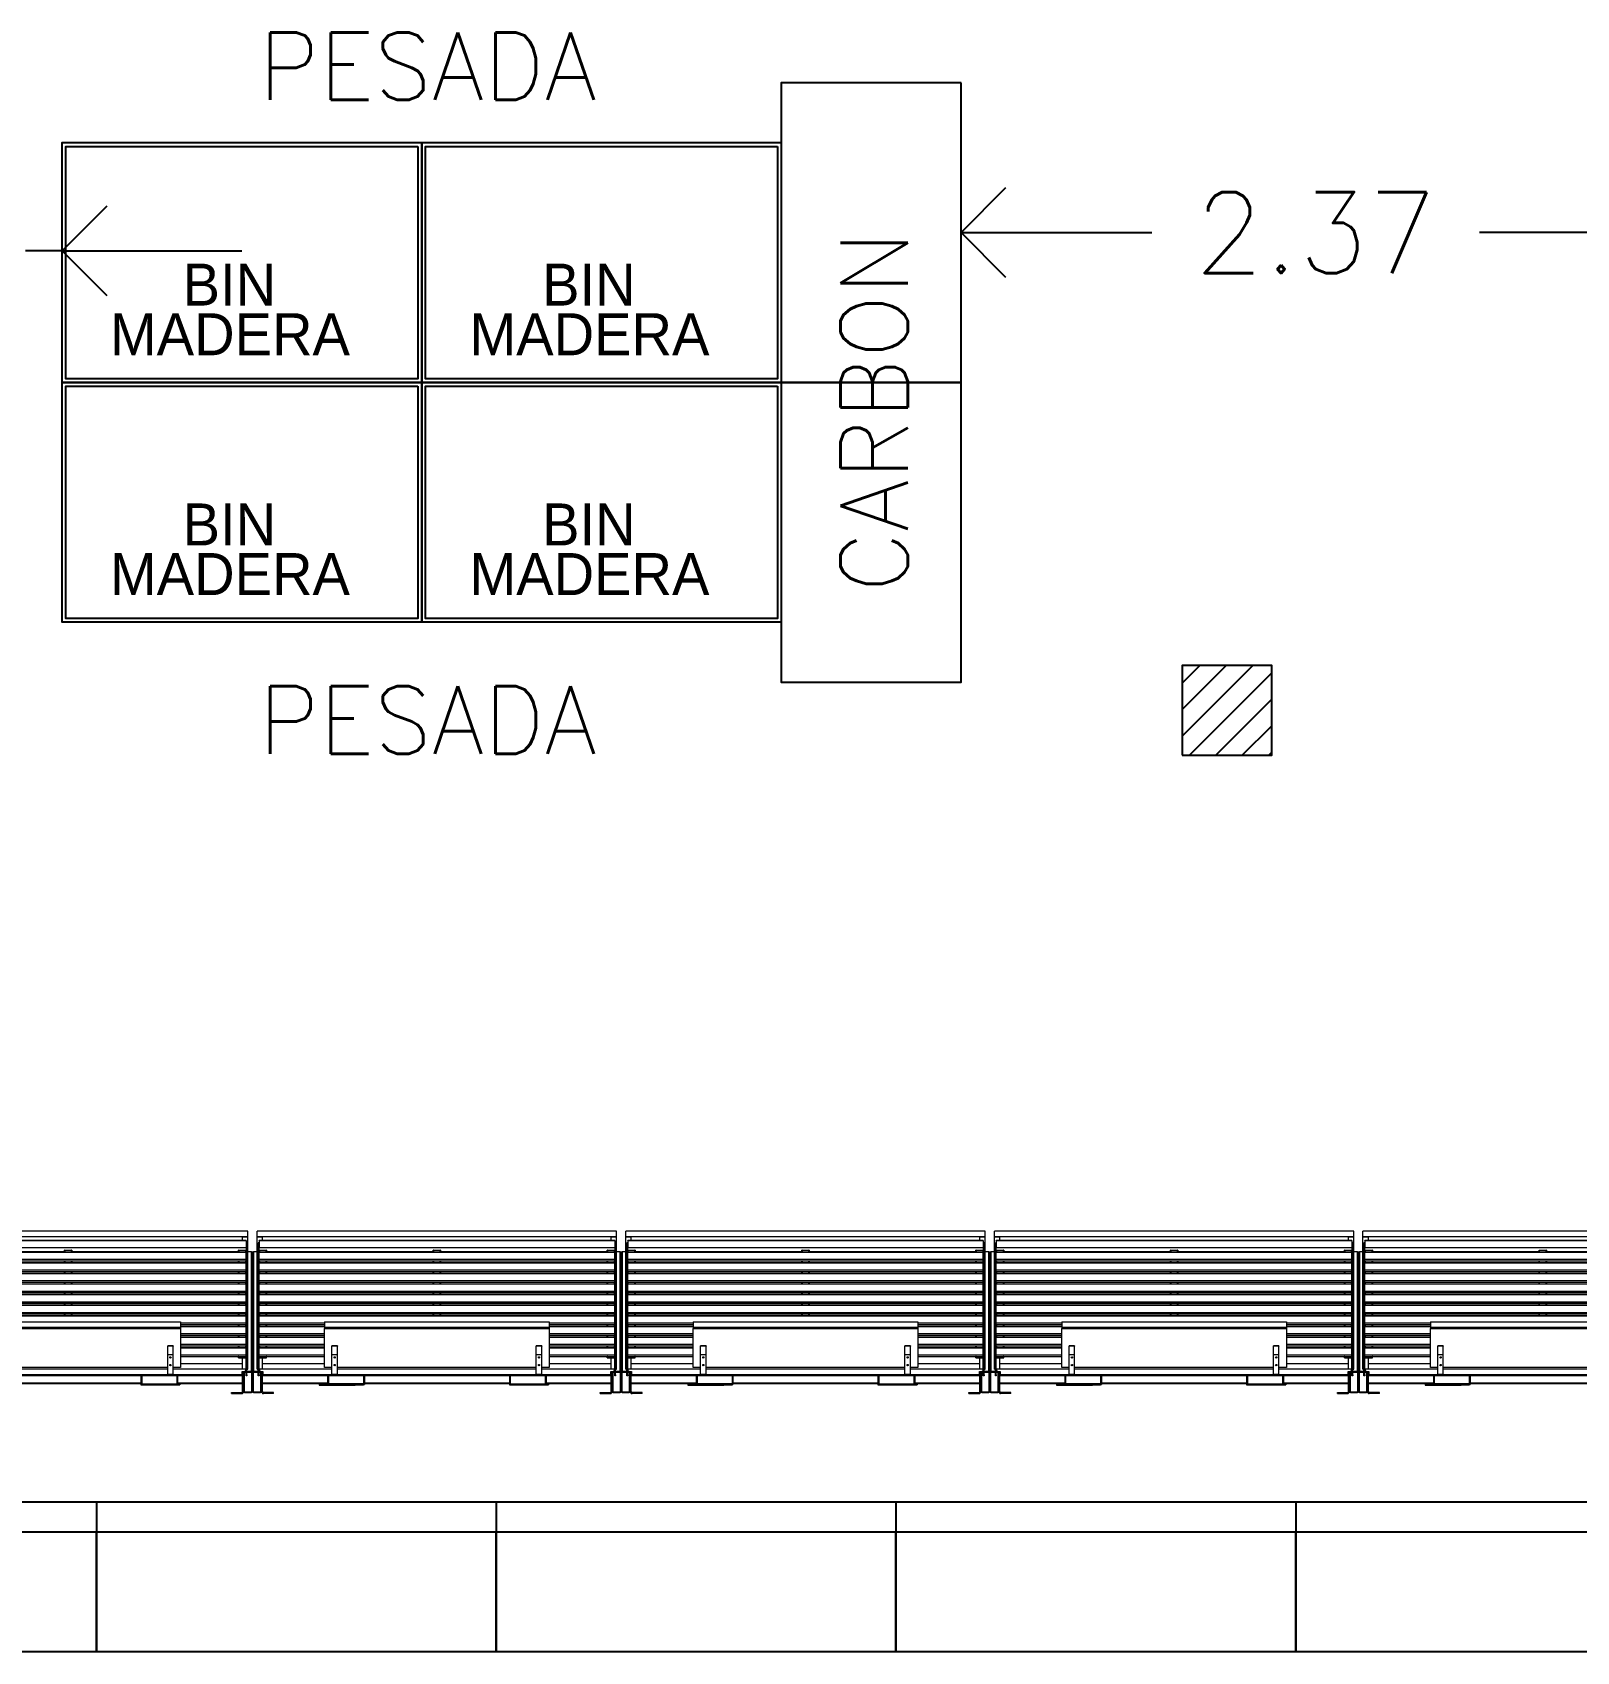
# Model space of a CAD drawing. Extents: x 26 to 214, y -151 to 101.
# Drawn here: x 165 to 170.16, y -104.56 to -99.16 of the extents above; entities that cross this region are included whole.
import ezdxf
from ezdxf.enums import TextEntityAlignment as Align

# ---------------------------------------------------------------- set-up
doc = ezdxf.new("R2010")
doc.units = 0
doc.header["$LTSCALE"] = 10
doc.header["$MEASUREMENT"] = 0
doc.layers.get('0').update_dxf_attribs({"linetype": 'CONTINUOUS'})
doc.layers.get('DEFPOINTS').update_dxf_attribs({"linetype": 'CONTINUOUS'})
for name, color, linetype in [('05 TXT', 7, 'CONTINUOUS'), ('10-COL', 6, 'CONTINUOUS'), ('ALMACEN-G', 230, 'CONTINUOUS'), ('GONDOLAS', 30, 'CONTINUOUS'), ('Painel 0.155', 3, 'CONTINUOUS'), ('PERECEDEROS-G', 103, 'CONTINUOUS'), ('PERECEDEROS-T', 4, 'CONTINUOUS')]:
    doc.layers.add(name, color=color, linetype=linetype)
doc.styles.add('R35', font='')
doc.styles.add('ROMANS', font='romans.shx')
doc.styles.add('SIMPLEX2', font='ROMANS.SHX')
doc.styles.get('R35').set_extended_font_data('HoratioDLig')
doc.dimstyles.new('COTA1502', dxfattribs={"dimscale": 1.5, "dimtxt": 0.18, "dimasz": 0.2, "dimexe": 0.1, "dimexo": 0.1, "dimgap": 0.09, "dimtad": 0, "dimzin": 0, "dimdsep": 46, "dimtxsty": 'ROMANS', "dimblk": 'OPEN90', "dimcen": 0.1, "dimclrd": 256, "dimclre": 256, "dimclrt": 2, "dimadec": 0, "dimazin": 0, "dimtfac": 1, "dimtix": 1, "dimtmove": 2, "dimatfit": 3, "dimldrblk": 'OPEN90', "dimfxl": 0, "dimtolj": 1, "dimtzin": 0, "dimarcsym": 0})

# ---------------------------------------------------------------- blocks, each defined once
blk = doc.blocks.new('BIN PLASTICO')
at = {"layer": 'PERECEDEROS-G', "linetype": 'Continuous'}
for points in [[(0.2, 0), (1, 0), (1, -1.2), (0.2, -1.2)], [(1, 0), (1.8, 0), (1.8, -1.2), (1, -1.2)], [(0.2125, -0.0125), (0.9875, -0.0125), (0.9875, -1.1875), (0.2125, -1.1875)], [(1.0125, -0.0125), (1.7875, -0.0125), (1.7875, -1.1875), (1.0125, -1.1875)]]:
    blk.add_lwpolyline(points, close=True, dxfattribs=at)
at = {"layer": 'PERECEDEROS-T', "color": 4, "style": 'R35'}
for s, p in [('MADERA', (0.9093, -0.6401, 753.7764)), ('MADERA', (1.7093, -0.6401, 753.7764)), ('BIN', (0.7437, -0.6421, 753.7764)), ('BIN', (1.5437, -0.6421, 753.7764))]:
    blk.add_text(s, height=0.14, rotation=90, dxfattribs=at).set_placement(p, align=Align.CENTER)
blk = doc.blocks.new('PARED 60')
for p, q in [((0, 1.3342), (0.1, 1.3342)), ((0, 1.3342), (0, 0)), ((0.1, 1.3342), (0.1, 0)), ((0.1, 1.3342), (0.5, 1.3342)), ((0.5, 1.3342), (0.5, 0)), ((0, 0), (0.1, 0)), ((0.5, 0), (0.1, 0))]:
    blk.add_line(p, q)
blk = doc.blocks.new('modulo panaderia contrapared')
at = {"linetype": 'Continuous', "lineweight": 15}
for p, q in [((0.0152, 0.485), (0.0152, 0.503)), ((1.2152, 0.503), (0.0152, 0.503)), ((1.2152, 0.485), (1.2152, 0.503)), ((0, 0.035), (0, 0.435)), ((0, 0.435), (0.003, 0.435)), ((0.003, 0.435), (0.003, 0.035)), ((0.0152, 0.435), (0.003, 0.435)), ((1.2152, 0.485), (0.0152, 0.485)), ((0.0152, 0.043), (0.0152, 0.485)), ((0.0152, 0.485), (0.0332, 0.485)), ((0.0217, 0.4641), (0.0185, 0.4641)), ((0.0185, 0.4617), (0.0185, 0.4641)), ((0.0217, 0.4617), (0.0185, 0.4617)), ((0.0185, 0.0513), (0.0185, 0.4617)), ((1.2087, 0.4723), (0.0217, 0.4723)), ((0.0217, 0.4714), (0.0217, 0.4723)), ((1.2087, 0.4714), (0.0217, 0.4714)), ((0.0217, 0.4714), (0.0217, 0.4488)), ((0.0217, 0.4488), (1.2087, 0.4488)), ((0.0217, 0.4476), (0.0217, 0.4488)), ((1.2087, 0.4476), (0.0217, 0.4476)), ((0.0217, 0.44), (0.0217, 0.4476)), ((0.0217, 0.4333), (0.0217, 0.44)), ((1.2087, 0.4333), (0.0217, 0.4333)), ((0.0217, 0.4325), (0.0217, 0.4333)), ((1.2087, 0.4325), (0.0217, 0.4325)), ((0.0217, 0.4099), (0.0217, 0.4325)), ((0.0227, 0.44), (0.0457, 0.44)), ((0.0227, 0.44), (0.0227, 0.4333)), ((0.0332, 0.4723), (0.0332, 0.485)), ((0.0457, 0.4333), (0.0457, 0.44)), ((0.0467, 0.4398), (0.0467, 0.4333)), ((0.0467, 0.4358), (0.6027, 0.4358)), ((0.0467, 0.4358), (0.6027, 0.4358)), ((0.6027, 0.4333), (0.6027, 0.4398)), ((0.6037, 0.44), (0.6267, 0.44)), ((0.6037, 0.44), (0.6037, 0.4333)), ((0.6267, 0.4333), (0.6267, 0.44)), ((0.6277, 0.4398), (0.6277, 0.4333)), ((0.6277, 0.4358), (1.1837, 0.4358)), ((0.6277, 0.4358), (1.1837, 0.4358)), ((1.1837, 0.4333), (1.1837, 0.4398)), ((1.1847, 0.44), (1.2077, 0.44)), ((1.1847, 0.44), (1.1847, 0.4333)), ((1.1972, 0.485), (1.2152, 0.485)), ((1.1972, 0.4723), (1.1972, 0.485)), ((1.2077, 0.4333), (1.2077, 0.44)), ((1.2087, 0.4723), (1.2087, 0.4714)), ((1.2087, 0.4714), (1.2087, 0.4488)), ((1.2119, 0.4641), (1.2087, 0.4641)), ((1.2119, 0.4617), (1.2087, 0.4617)), ((1.2087, 0.4488), (1.2087, 0.4476)), ((1.2087, 0.4476), (1.2087, 0.44)), ((1.2087, 0.4333), (1.2087, 0.44)), ((1.2087, 0.4333), (1.2087, 0.4325)), ((1.2087, 0.4099), (1.2087, 0.4325)), ((1.2119, 0.4641), (1.2119, 0.4617)), ((1.2119, 0.0513), (1.2119, 0.4617)), ((1.2152, 0.043), (1.2152, 0.485)), ((1.2274, 0.435), (1.2152, 0.435)), ((1.2274, 0.035), (1.2274, 0.435)), ((1.2274, 0.435), (1.2304, 0.435)), ((1.2304, 0.435), (1.2304, 0.035)), ((0.0217, 0.4099), (1.2087, 0.4099)), ((0.0217, 0.4087), (0.0217, 0.4099)), ((1.2087, 0.4087), (0.0217, 0.4087)), ((0.0217, 0.4047), (0.0217, 0.4087)), ((0.0217, 0.4047), (1.2087, 0.4047)), ((0.0217, 0.4047), (1.2087, 0.4047)), ((0.0217, 0.4047), (0.0217, 0.4047)), ((0.0217, 0.3979), (0.0217, 0.4047)), ((1.2087, 0.3979), (0.0217, 0.3979)), ((0.0217, 0.3971), (0.0217, 0.3979)), ((1.2087, 0.3971), (0.0217, 0.3971)), ((0.0217, 0.3744), (0.0217, 0.3971)), ((0.0227, 0.4047), (0.0227, 0.3979)), ((0.0457, 0.3979), (0.0457, 0.4047)), ((0.0467, 0.4047), (0.0467, 0.3979)), ((0.6027, 0.3979), (0.6027, 0.4047)), ((0.6037, 0.4047), (0.6037, 0.3979)), ((0.6267, 0.3979), (0.6267, 0.4047)), ((0.6277, 0.4047), (0.6277, 0.3979)), ((1.1837, 0.3979), (1.1837, 0.4047)), ((1.1847, 0.4047), (1.1847, 0.3979)), ((1.2077, 0.3979), (1.2077, 0.4047)), ((1.2087, 0.4099), (1.2087, 0.4087)), ((1.2087, 0.4047), (1.2087, 0.4087)), ((1.2087, 0.4047), (1.2087, 0.4047)), ((1.2087, 0.3979), (1.2087, 0.4047)), ((1.2087, 0.3979), (1.2087, 0.3971)), ((1.2087, 0.3744), (1.2087, 0.3971)), ((0.0217, 0.3744), (1.2087, 0.3744)), ((0.0217, 0.3733), (0.0217, 0.3744)), ((1.2087, 0.3733), (0.0217, 0.3733)), ((0.0217, 0.3693), (0.0217, 0.3733)), ((0.0217, 0.3693), (1.2087, 0.3693)), ((0.0217, 0.3693), (1.2087, 0.3693)), ((0.0217, 0.3693), (0.0217, 0.3693)), ((0.0217, 0.3624), (0.0217, 0.3693)), ((1.2087, 0.3624), (0.0217, 0.3624)), ((0.0217, 0.3616), (0.0217, 0.3624)), ((1.2087, 0.3616), (0.0217, 0.3616)), ((0.0217, 0.339), (0.0217, 0.3616)), ((0.0217, 0.339), (1.2087, 0.339)), ((0.0217, 0.3378), (0.0217, 0.339)), ((1.2087, 0.3378), (0.0217, 0.3378)), ((0.0217, 0.3338), (0.0217, 0.3378)), ((0.0217, 0.3338), (1.2087, 0.3338)), ((0.0217, 0.3338), (1.2087, 0.3338)), ((0.0217, 0.3338), (0.0217, 0.3338)), ((0.0217, 0.327), (0.0217, 0.3338)), ((1.2087, 0.327), (0.0217, 0.327)), ((0.0217, 0.3262), (0.0217, 0.327)), ((1.2087, 0.3262), (0.0217, 0.3262)), ((0.0217, 0.3035), (0.0217, 0.3262)), ((0.0227, 0.3693), (0.0227, 0.3624)), ((0.0227, 0.3338), (0.0227, 0.327)), ((0.0457, 0.3624), (0.0457, 0.3693)), ((0.0457, 0.327), (0.0457, 0.3338)), ((0.0467, 0.3693), (0.0467, 0.3624)), ((0.0467, 0.3338), (0.0467, 0.327)), ((0.6027, 0.3624), (0.6027, 0.3693)), ((0.6027, 0.327), (0.6027, 0.3338)), ((0.6037, 0.3693), (0.6037, 0.3624)), ((0.6037, 0.3338), (0.6037, 0.327)), ((0.6267, 0.3624), (0.6267, 0.3693)), ((0.6267, 0.327), (0.6267, 0.3338)), ((0.6277, 0.3693), (0.6277, 0.3624)), ((0.6277, 0.3338), (0.6277, 0.327)), ((1.1837, 0.3624), (1.1837, 0.3693)), ((1.1837, 0.327), (1.1837, 0.3338)), ((1.1847, 0.3693), (1.1847, 0.3624)), ((1.1847, 0.3338), (1.1847, 0.327)), ((1.2077, 0.3624), (1.2077, 0.3693)), ((1.2077, 0.327), (1.2077, 0.3338)), ((1.2087, 0.3744), (1.2087, 0.3733)), ((1.2087, 0.3693), (1.2087, 0.3733)), ((1.2087, 0.3693), (1.2087, 0.3693)), ((1.2087, 0.3624), (1.2087, 0.3693)), ((1.2087, 0.3624), (1.2087, 0.3616)), ((1.2087, 0.339), (1.2087, 0.3616)), ((1.2087, 0.339), (1.2087, 0.3378)), ((1.2087, 0.3338), (1.2087, 0.3378)), ((1.2087, 0.3338), (1.2087, 0.3338)), ((1.2087, 0.327), (1.2087, 0.3338)), ((1.2087, 0.327), (1.2087, 0.3262)), ((1.2087, 0.3035), (1.2087, 0.3262)), ((0.0217, 0.3035), (1.2087, 0.3035)), ((0.0217, 0.3024), (0.0217, 0.3035)), ((1.2087, 0.3024), (0.0217, 0.3024)), ((0.0217, 0.2984), (0.0217, 0.3024)), ((0.0217, 0.2984), (1.2087, 0.2984)), ((0.0217, 0.2983), (0.0217, 0.2984)), ((0.0217, 0.2983), (1.2087, 0.2983)), ((0.0217, 0.2915), (0.0217, 0.2983)), ((1.2087, 0.2915), (0.0217, 0.2915)), ((0.0217, 0.2907), (0.0217, 0.2915)), ((1.2087, 0.2907), (0.0217, 0.2907)), ((0.0217, 0.2681), (0.0217, 0.2907)), ((0.0227, 0.2983), (0.0227, 0.2915)), ((0.0457, 0.2915), (0.0457, 0.2983)), ((0.0467, 0.2983), (0.0467, 0.2915)), ((0.6027, 0.2915), (0.6027, 0.2983)), ((0.6037, 0.2983), (0.6037, 0.2915)), ((0.6267, 0.2915), (0.6267, 0.2983)), ((0.6277, 0.2983), (0.6277, 0.2915)), ((1.1837, 0.2915), (1.1837, 0.2983)), ((1.1847, 0.2983), (1.1847, 0.2915)), ((1.2077, 0.2915), (1.2077, 0.2983)), ((1.2087, 0.3035), (1.2087, 0.3024)), ((1.2087, 0.2984), (1.2087, 0.3024)), ((1.2087, 0.2984), (1.2087, 0.2983)), ((1.2087, 0.2915), (1.2087, 0.2983)), ((1.2087, 0.2915), (1.2087, 0.2907)), ((1.2087, 0.2681), (1.2087, 0.2907)), ((0.0217, 0.2681), (1.2087, 0.2681)), ((0.0217, 0.2669), (0.0217, 0.2681)), ((1.2087, 0.2669), (0.0217, 0.2669)), ((0.0217, 0.2629), (0.0217, 0.2669)), ((0.0217, 0.2629), (1.2087, 0.2629)), ((0.0217, 0.2629), (1.2087, 0.2629)), ((0.0217, 0.2629), (0.0217, 0.2629)), ((0.0217, 0.2561), (0.0217, 0.2629)), ((1.2087, 0.2561), (0.0217, 0.2561)), ((0.0217, 0.2553), (0.0217, 0.2561)), ((1.2087, 0.2553), (0.0217, 0.2553)), ((0.0217, 0.2326), (0.0217, 0.2553)), ((0.0217, 0.2326), (1.2087, 0.2326)), ((0.0217, 0.2314), (0.0217, 0.2326)), ((1.2087, 0.2314), (0.0217, 0.2314)), ((0.0217, 0.2275), (0.0217, 0.2314)), ((0.0217, 0.2275), (1.2087, 0.2275)), ((0.0217, 0.2274), (0.0217, 0.2275)), ((0.0217, 0.2274), (1.2087, 0.2274)), ((0.0217, 0.2206), (0.0217, 0.2274)), ((1.2087, 0.2206), (0.0217, 0.2206)), ((0.0217, 0.2198), (0.0217, 0.2206)), ((1.2087, 0.2198), (0.0217, 0.2198)), ((0.0217, 0.1972), (0.0217, 0.2198)), ((0.0227, 0.2629), (0.0227, 0.2561)), ((0.0227, 0.2274), (0.0227, 0.2206)), ((0.0457, 0.2561), (0.0457, 0.2629)), ((0.0457, 0.2206), (0.0457, 0.2274)), ((0.0467, 0.2629), (0.0467, 0.2561)), ((0.0467, 0.2274), (0.0467, 0.2206)), ((0.6027, 0.2561), (0.6027, 0.2629)), ((0.6027, 0.2206), (0.6027, 0.2274)), ((0.6037, 0.2629), (0.6037, 0.2561)), ((0.6037, 0.2274), (0.6037, 0.2206)), ((0.6267, 0.2561), (0.6267, 0.2629)), ((0.6267, 0.2206), (0.6267, 0.2274)), ((0.6277, 0.2629), (0.6277, 0.2561)), ((0.6277, 0.2274), (0.6277, 0.2206)), ((1.1837, 0.2561), (1.1837, 0.2629)), ((1.1837, 0.2206), (1.1837, 0.2274)), ((1.1847, 0.2629), (1.1847, 0.2561)), ((1.1847, 0.2274), (1.1847, 0.2206)), ((1.2077, 0.2561), (1.2077, 0.2629)), ((1.2077, 0.2206), (1.2077, 0.2274)), ((1.2087, 0.2681), (1.2087, 0.2669)), ((1.2087, 0.2629), (1.2087, 0.2669)), ((1.2087, 0.2629), (1.2087, 0.2629)), ((1.2087, 0.2561), (1.2087, 0.2629)), ((1.2087, 0.2561), (1.2087, 0.2553)), ((1.2087, 0.2326), (1.2087, 0.2553)), ((1.2087, 0.2326), (1.2087, 0.2314)), ((1.2087, 0.2275), (1.2087, 0.2314)), ((1.2087, 0.2275), (1.2087, 0.2274)), ((1.2087, 0.2206), (1.2087, 0.2274)), ((1.2087, 0.2206), (1.2087, 0.2198)), ((1.2087, 0.1972), (1.2087, 0.2198)), ((0.0217, 0.196), (0.0217, 0.1972)), ((0.0217, 0.1972), (0.2402, 0.1972)), ((0.0217, 0.192), (0.0217, 0.196)), ((0.2402, 0.196), (0.0217, 0.196)), ((0.0217, 0.192), (0.2402, 0.192)), ((0.0217, 0.192), (0.0217, 0.192)), ((0.0217, 0.1852), (0.0217, 0.192)), ((0.0217, 0.192), (0.2402, 0.192)), ((0.2402, 0.1852), (0.0217, 0.1852)), ((0.0217, 0.1844), (0.0217, 0.1852)), ((0.0217, 0.1617), (0.0217, 0.1844)), ((0.2402, 0.1844), (0.0217, 0.1844)), ((0.0227, 0.192), (0.0227, 0.1852)), ((0.0457, 0.1852), (0.0457, 0.192)), ((0.0467, 0.192), (0.0467, 0.1852)), ((0.2402, 0.2005), (0.2402, 0.1831)), ((0.2402, 0.2005), (0.9902, 0.2005)), ((0.2402, 0.1831), (0.9902, 0.1831)), ((0.2402, 0.1831), (0.2402, 0.1783)), ((0.2402, 0.1783), (0.9902, 0.1783)), ((0.2402, 0.0489), (0.2402, 0.1783)), ((0.9902, 0.2005), (0.9902, 0.1831)), ((0.9902, 0.1972), (1.2087, 0.1972)), ((1.2087, 0.196), (0.9902, 0.196)), ((0.9902, 0.192), (1.2087, 0.192)), ((0.9902, 0.192), (1.2087, 0.192)), ((1.2087, 0.1852), (0.9902, 0.1852)), ((1.2087, 0.1844), (0.9902, 0.1844)), ((0.9902, 0.1831), (0.9902, 0.1783)), ((0.9902, 0.1783), (0.9902, 0.0489)), ((1.1837, 0.1852), (1.1837, 0.192)), ((1.1847, 0.192), (1.1847, 0.1852)), ((1.2077, 0.1852), (1.2077, 0.192)), ((1.2087, 0.1972), (1.2087, 0.196)), ((1.2087, 0.192), (1.2087, 0.196)), ((1.2087, 0.192), (1.2087, 0.192)), ((1.2087, 0.1852), (1.2087, 0.192)), ((1.2087, 0.1852), (1.2087, 0.1844)), ((1.2087, 0.1617), (1.2087, 0.1844)), ((0.0217, 0.1605), (0.0217, 0.1617)), ((0.0217, 0.1617), (0.2402, 0.1617)), ((0.0217, 0.1565), (0.0217, 0.1605)), ((0.2402, 0.1605), (0.0217, 0.1605)), ((0.0217, 0.1565), (0.2402, 0.1565)), ((0.0217, 0.1565), (0.0217, 0.1565)), ((0.0217, 0.1497), (0.0217, 0.1565)), ((0.0217, 0.1565), (0.2402, 0.1565)), ((0.2402, 0.1497), (0.0217, 0.1497)), ((0.0217, 0.1489), (0.0217, 0.1497)), ((0.0217, 0.1262), (0.0217, 0.1489)), ((0.2402, 0.1489), (0.0217, 0.1489)), ((0.0217, 0.1251), (0.0217, 0.1262)), ((0.0217, 0.1262), (0.2402, 0.1262)), ((0.0217, 0.1211), (0.0217, 0.1251)), ((0.2402, 0.1251), (0.0217, 0.1251)), ((0.0217, 0.1211), (0.2402, 0.1211)), ((0.0217, 0.1211), (0.0217, 0.1211)), ((0.0217, 0.1143), (0.0217, 0.1211)), ((0.0217, 0.1211), (0.2402, 0.1211)), ((0.2402, 0.1143), (0.0217, 0.1143)), ((0.0217, 0.1134), (0.0217, 0.1143)), ((0.0217, 0.0908), (0.0217, 0.1134)), ((0.2402, 0.1134), (0.0217, 0.1134)), ((0.0227, 0.1565), (0.0227, 0.1497)), ((0.0227, 0.1211), (0.0227, 0.1143)), ((0.0457, 0.1497), (0.0457, 0.1565)), ((0.0457, 0.1143), (0.0457, 0.1211)), ((0.0467, 0.1565), (0.0467, 0.1497)), ((0.0467, 0.1211), (0.0467, 0.1143)), ((0.2832, 0.1214), (0.2652, 0.1214)), ((0.2652, 0.1194), (0.2652, 0.1214)), ((0.2832, 0.1194), (0.2652, 0.1194)), ((0.2652, 0.0898), (0.2652, 0.1194)), ((0.2832, 0.1214), (0.2832, 0.1194)), ((0.2832, 0.0898), (0.2832, 0.1194)), ((0.9652, 0.1214), (0.9472, 0.1214)), ((0.9472, 0.1194), (0.9472, 0.1214)), ((0.9652, 0.1194), (0.9472, 0.1194)), ((0.9472, 0.0898), (0.9472, 0.1194)), ((0.9652, 0.1214), (0.9652, 0.1194)), ((0.9652, 0.0898), (0.9652, 0.1194)), ((0.9902, 0.1617), (1.2087, 0.1617)), ((1.2087, 0.1605), (0.9902, 0.1605)), ((0.9902, 0.1565), (1.2087, 0.1565)), ((0.9902, 0.1565), (1.2087, 0.1565)), ((1.2087, 0.1497), (0.9902, 0.1497)), ((1.2087, 0.1489), (0.9902, 0.1489)), ((0.9902, 0.1262), (1.2087, 0.1262)), ((1.2087, 0.1251), (0.9902, 0.1251)), ((0.9902, 0.1211), (1.2087, 0.1211)), ((0.9902, 0.1211), (1.2087, 0.1211)), ((1.2087, 0.1143), (0.9902, 0.1143)), ((1.2087, 0.1134), (0.9902, 0.1134)), ((1.1837, 0.1497), (1.1837, 0.1565)), ((1.1837, 0.1143), (1.1837, 0.1211)), ((1.1847, 0.1565), (1.1847, 0.1497)), ((1.1847, 0.1211), (1.1847, 0.1143)), ((1.2077, 0.1497), (1.2077, 0.1565)), ((1.2077, 0.1143), (1.2077, 0.1211)), ((1.2087, 0.1617), (1.2087, 0.1605)), ((1.2087, 0.1565), (1.2087, 0.1605)), ((1.2087, 0.1565), (1.2087, 0.1565)), ((1.2087, 0.1497), (1.2087, 0.1565)), ((1.2087, 0.1497), (1.2087, 0.1489)), ((1.2087, 0.1262), (1.2087, 0.1489)), ((1.2087, 0.1262), (1.2087, 0.1251)), ((1.2087, 0.1211), (1.2087, 0.1251)), ((1.2087, 0.1211), (1.2087, 0.1211)), ((1.2087, 0.1143), (1.2087, 0.1211)), ((1.2087, 0.1143), (1.2087, 0.1134)), ((1.2087, 0.0908), (1.2087, 0.1134)), ((0.0217, 0.0896), (0.0217, 0.0908)), ((0.0217, 0.0908), (0.2402, 0.0908)), ((0.0217, 0.0856), (0.0217, 0.0896)), ((0.2402, 0.0896), (0.0217, 0.0896)), ((0.0217, 0.0856), (0.2402, 0.0856)), ((0.0217, 0.0856), (0.0217, 0.0856)), ((0.0217, 0.0513), (0.0217, 0.0856)), ((0.0217, 0.0856), (0.2402, 0.0856)), ((0.0227, 0.0856), (0.0227, 0.0855)), ((0.0227, 0.0855), (0.0457, 0.0855)), ((0.0227, 0.0811), (0.0457, 0.0811)), ((0.0332, 0.043), (0.0332, 0.0811)), ((0.0332, 0.043), (0.0332, 0.061)), ((0.2402, 0.061), (0.0332, 0.061)), ((0.0457, 0.0855), (0.0457, 0.0856)), ((0.0467, 0.0856), (0.0467, 0.0853)), ((0.0467, 0.0813), (0.0467, 0.0853)), ((0.2652, 0.026), (0.2652, 0.0898)), ((0.2672, 0.0918), (0.2812, 0.0918)), ((0.2832, 0.026), (0.2832, 0.0898)), ((0.9472, 0.026), (0.9472, 0.0898)), ((0.9492, 0.0918), (0.9632, 0.0918)), ((0.9652, 0.026), (0.9652, 0.0898)), ((0.9902, 0.0908), (1.2087, 0.0908)), ((1.2087, 0.0896), (0.9902, 0.0896)), ((0.9902, 0.0856), (1.2087, 0.0856)), ((0.9902, 0.0856), (1.2087, 0.0856)), ((1.1972, 0.061), (0.9902, 0.061)), ((1.1837, 0.0853), (1.1837, 0.0856)), ((1.1837, 0.0813), (1.1837, 0.0853)), ((1.1847, 0.0856), (1.1847, 0.0855)), ((1.1847, 0.0855), (1.2077, 0.0855)), ((1.1847, 0.0811), (1.2077, 0.0811)), ((1.1972, 0.043), (1.1972, 0.0811)), ((1.1972, 0.043), (1.1972, 0.061)), ((1.2077, 0.0855), (1.2077, 0.0856)), ((1.2087, 0.0908), (1.2087, 0.0896)), ((1.2087, 0.0856), (1.2087, 0.0896)), ((1.2087, 0.0856), (1.2087, 0.0856)), ((1.2087, 0.0513), (1.2087, 0.0856)), ((0.003, 0.035), (0, 0.035)), ((0, 0.032), (0, -0.032)), ((0.0025, 0.032), (0.0025, -0.032)), ((0.027, 0.035), (0.003, 0.035)), ((0.027, 0.0325), (0.003, 0.0325)), ((0.0152, 0.043), (0.0185, 0.043)), ((0.0185, 0.0513), (0.0217, 0.0513)), ((0.0185, 0.0507), (0.0185, 0.0513)), ((0.0217, 0.0507), (0.0185, 0.0507)), ((0.0185, 0.035), (0.0185, 0.0507)), ((0.0185, 0.024), (0.0185, 0.0325)), ((0.0185, 0.024), (0.0217, 0.024)), ((0.0185, 0.021), (0.0185, 0.024)), ((0.0217, 0.021), (0.0185, 0.021)), ((0.0217, 0.0513), (0.0217, 0.0507)), ((0.0217, 0.035), (0.0217, 0.0507)), ((0.0217, 0.043), (0.0227, 0.043)), ((0.0217, 0.024), (0.0217, 0.0325)), ((0.0217, 0.024), (0.0217, 0.021)), ((0.2652, 0.043), (0.0227, 0.043)), ((0.0227, 0.043), (0.0227, 0.035)), ((0.0227, 0.035), (0.0347, 0.035)), ((0.0275, -0.032), (0.0275, 0.032)), ((0.03, 0.032), (0.0332, 0.032)), ((0.03, -0.032), (0.03, 0.032)), ((0.0332, 0.0319), (0.03, 0.0319)), ((0.0332, 0.032), (0.0332, 0.0319)), ((0.0332, -0.0319), (0.0332, 0.0319)), ((0.0332, 0.024), (0.25, 0.024)), ((0.25, 0.021), (0.0332, 0.021)), ((0.0347, 0.035), (0.0347, 0.025)), ((0.0347, 0.025), (0.2652, 0.025)), ((0.2227, 0.025), (0.2227, 0.024)), ((0.2652, 0.0489), (0.2402, 0.0489)), ((0.25, 0.025), (0.25, 0.023)), ((0.25, 0.023), (0.2652, 0.023)), ((0.25, 0.023), (0.25, 0.0217)), ((0.25, 0.0217), (0.37, 0.0217)), ((0.25, 0.0217), (0.25, -0.0057)), ((0.2532, 0.025), (0.2532, 0.024)), ((0.2532, 0.024), (0.2652, 0.024)), ((0.2532, 0.0217), (0.2532, -0.0047)), ((0.2652, 0.026), (0.2832, 0.026)), ((0.2652, 0.0218), (0.2652, 0.026)), ((0.2652, 0.0218), (0.2832, 0.0218)), ((0.9472, 0.0489), (0.2832, 0.0489)), ((0.9472, 0.043), (0.2832, 0.043)), ((0.2832, 0.0218), (0.2832, 0.026)), ((0.2832, 0.025), (0.9472, 0.025)), ((0.2832, 0.024), (0.3732, 0.024)), ((0.2832, 0.023), (0.37, 0.023)), ((0.37, 0.025), (0.37, 0.023)), ((0.37, 0.023), (0.37, 0.0217)), ((0.37, 0.0227), (0.3732, 0.0227)), ((0.37, 0.0217), (0.37, -0.0057)), ((0.3732, 0.025), (0.3732, 0.024)), ((0.3732, 0.024), (0.3732, 0.0227)), ((0.3732, 0.024), (0.8572, 0.024)), ((0.3732, 0.0227), (0.3732, -0.0047)), ((0.8572, 0.021), (0.3732, 0.021)), ((0.8572, 0.025), (0.8572, 0.023)), ((0.8572, 0.023), (0.9472, 0.023)), ((0.8572, 0.023), (0.8572, 0.0217)), ((0.8572, 0.0217), (0.9772, 0.0217)), ((0.8572, 0.0217), (0.8572, -0.0057)), ((0.8604, 0.025), (0.8604, 0.023)), ((0.8604, 0.023), (0.9472, 0.023)), ((0.8604, 0.023), (0.8604, 0.0217)), ((0.8604, 0.0217), (0.9804, 0.0217)), ((0.8604, 0.0217), (0.8604, -0.0057)), ((0.9472, 0.0218), (0.9472, 0.026)), ((0.9472, 0.026), (0.9652, 0.026)), ((0.9472, 0.0218), (0.9652, 0.0218)), ((0.9902, 0.0489), (0.9652, 0.0489)), ((1.2077, 0.043), (0.9652, 0.043)), ((0.9652, 0.0218), (0.9652, 0.026)), ((0.9652, 0.025), (1.1957, 0.025)), ((0.9652, 0.023), (0.9772, 0.023)), ((0.9652, 0.023), (0.9804, 0.023)), ((0.9772, 0.025), (0.9772, 0.023)), ((0.9772, 0.023), (0.9772, 0.0217)), ((0.9772, 0.0217), (0.9772, -0.0057)), ((0.9804, 0.025), (0.9804, 0.023)), ((0.9804, 0.024), (1.1972, 0.024)), ((0.9804, 0.023), (0.9804, 0.0217)), ((0.9804, 0.0217), (0.9804, -0.0057)), ((1.1972, 0.021), (0.9804, 0.021)), ((0.9877, 0.025), (0.9877, 0.024)), ((1.1957, 0.035), (1.2077, 0.035)), ((1.1957, 0.025), (1.1957, 0.035)), ((1.1972, 0.032), (1.2004, 0.032)), ((1.1972, 0.0319), (1.1972, 0.032)), ((1.1972, 0.0319), (1.2004, 0.0319)), ((1.1972, -0.0319), (1.1972, 0.0319)), ((1.2004, 0.032), (1.2004, -0.032)), ((1.2029, 0.032), (1.2029, -0.032)), ((1.2274, 0.035), (1.2034, 0.035)), ((1.2274, 0.0325), (1.2034, 0.0325)), ((1.2077, 0.043), (1.2087, 0.043)), ((1.2077, 0.035), (1.2077, 0.043)), ((1.2087, 0.0513), (1.2119, 0.0513)), ((1.2087, 0.0507), (1.2087, 0.0513)), ((1.2119, 0.0507), (1.2087, 0.0507)), ((1.2087, 0.035), (1.2087, 0.0507)), ((1.2087, 0.024), (1.2087, 0.0325)), ((1.2087, 0.024), (1.2119, 0.024)), ((1.2087, 0.021), (1.2087, 0.024)), ((1.2119, 0.021), (1.2087, 0.021)), ((1.2119, 0.0513), (1.2119, 0.0507)), ((1.2119, 0.035), (1.2119, 0.0507)), ((1.2119, 0.043), (1.2152, 0.043)), ((1.2119, 0.024), (1.2119, 0.0325)), ((1.2119, 0.024), (1.2119, 0.021)), ((1.2304, 0.035), (1.2274, 0.035)), ((1.2279, -0.032), (1.2279, 0.032)), ((1.2304, -0.032), (1.2304, 0.032)), ((0.003, -0.0325), (0.027, -0.0325)), ((0.003, -0.035), (0.027, -0.035)), ((0.03, -0.0319), (0.0332, -0.0319)), ((0.03, -0.032), (0.03, -0.032)), ((0.0332, -0.003), (0.25, -0.003)), ((0.25, -0.006), (0.0332, -0.006)), ((0.0362, -0.0349), (0.0362, -0.0381)), ((0.07, -0.0349), (0.0362, -0.0349)), ((0.07, -0.0381), (0.0362, -0.0381)), ((0.07, -0.0381), (0.07, -0.0349)), ((0.2225, -0.006), (0.2225, -0.0067)), ((0.2225, -0.0067), (0.2225, -0.01)), ((0.2225, -0.0067), (0.25, -0.0067)), ((0.2225, -0.01), (0.3425, -0.01)), ((0.25, -0.0057), (0.37, -0.0057)), ((0.25, -0.0057), (0.25, -0.009)), ((0.25, -0.009), (0.37, -0.009)), ((0.2532, -0.0047), (0.3732, -0.0047)), ((0.3425, -0.009), (0.3425, -0.01)), ((0.37, -0.0057), (0.37, -0.009)), ((0.37, -0.008), (0.3732, -0.008)), ((0.3732, -0.003), (0.8572, -0.003)), ((0.3732, -0.0047), (0.3732, -0.008)), ((0.8572, -0.006), (0.3732, -0.006)), ((0.8572, -0.0057), (0.8572, -0.009)), ((0.8572, -0.0057), (0.9772, -0.0057)), ((0.8572, -0.009), (0.9772, -0.009)), ((0.8604, -0.0057), (0.9804, -0.0057)), ((0.8604, -0.0057), (0.8604, -0.009)), ((0.8604, -0.009), (0.9804, -0.009)), ((0.9772, -0.0057), (0.9772, -0.009)), ((0.9804, -0.003), (1.1972, -0.003)), ((0.9804, -0.0057), (0.9804, -0.009)), ((1.1972, -0.006), (0.9804, -0.006)), ((0.9804, -0.009), (0.9877, -0.009)), ((0.9877, -0.006), (0.9877, -0.009)), ((1.1604, -0.0381), (1.1604, -0.0349)), ((1.1604, -0.0349), (1.1942, -0.0349)), ((1.1604, -0.0381), (1.1942, -0.0381)), ((1.1942, -0.0381), (1.1942, -0.0349)), ((1.1972, -0.0319), (1.2004, -0.0319)), ((1.2004, -0.032), (1.2004, -0.032)), ((1.2034, -0.0325), (1.2274, -0.0325)), ((1.2034, -0.035), (1.2274, -0.035))]:
    blk.add_line(p, q, dxfattribs=at)
for centre in [(0.2742, 0.0823), (0.2742, 0.0568), (0.9562, 0.0823), (0.9562, 0.0568)]:
    blk.add_circle(centre, 0.00213, dxfattribs=at)
for centre, radius, start, end in [((0.0225, 0.4384), 0.00159, 81.2205, 118.4816), ((0.0459, 0.4384), 0.00159, 61.5184, 98.7795), ((0.6035, 0.4384), 0.00159, 81.2205, 118.4816), ((0.6269, 0.4384), 0.00159, 61.5184, 98.7795), ((1.1845, 0.4384), 0.00159, 81.2205, 118.4816), ((1.2079, 0.4384), 0.00159, 61.5184, 98.7795), ((0.0225, 0.0839), 0.00159, 81.2205, 118.4816), ((0.0225, 0.0827), 0.00159, 241.5184, 278.7795), ((0.0459, 0.0839), 0.00159, 61.5184, 98.7795), ((0.0459, 0.0827), 0.00159, 261.2205, 298.4816), ((0.2672, 0.0898), 0.002, 90, 180), ((0.2812, 0.0898), 0.002, 0, 90), ((0.9492, 0.0898), 0.002, 90, 180), ((0.9632, 0.0898), 0.002, 0, 90), ((1.1845, 0.0839), 0.00159, 81.2205, 118.4816), ((1.1845, 0.0827), 0.00159, 241.5184, 278.7795), ((1.2079, 0.0839), 0.00159, 61.5184, 98.7795), ((1.2079, 0.0827), 0.00159, 261.2205, 298.4816), ((0.003, 0.032), 0.003, 90, 180), ((0.003, 0.032), 0.0005, 90, 180), ((0.027, 0.032), 0.003, 0, 90), ((0.027, 0.032), 0.0005, 0, 90), ((1.2034, 0.032), 0.003, 90, 180), ((1.2034, 0.032), 0.0005, 90, 180), ((1.2274, 0.032), 0.003, 0, 90), ((1.2274, 0.032), 0.0005, 0, 90), ((0.003, -0.032), 0.003, 180, 270), ((0.003, -0.032), 0.0005, 180, 270), ((0.027, -0.032), 0.003, 270, 0), ((0.027, -0.032), 0.0005, 270, 0), ((0.0362, -0.0319), 0.0062, 180, 270), ((0.0362, -0.0319), 0.003, 180, 270), ((1.1942, -0.0319), 0.0062, 270, 0), ((1.1942, -0.0319), 0.003, 270, 0), ((1.2034, -0.032), 0.003, 180, 270), ((1.2034, -0.032), 0.0005, 180, 270), ((1.2274, -0.032), 0.0005, 270, 0), ((1.2274, -0.032), 0.003, 270, 0)]:
    blk.add_arc(centre, radius, start, end, dxfattribs=at)
blk = doc.blocks.new('_Open90')
at = {"color": 0, "linetype": 'ByBlock', "lineweight": -2}
for p, q in [((-0.5, 0.5), (0, 0)), ((0, 0), (-1, 0)), ((0, 0), (-0.5, -0.5))]:
    blk.add_line(p, q, dxfattribs=at)
blk = doc.blocks.new('*D208')
at = {"layer": 'DEFPOINTS', "color": 0, "transparency": 16777216}
for p in [(168.1023, -99.8292), (170.47, -99.8292), (170.47, -100.2187, 11.9864)]:
    blk.add_point(p, dxfattribs=at)
at = {"layer": 'GONDOLAS', "lineweight": -2, "transparency": 16777216}
for p, q in [((170.47, -100.0687), (170.47, -99.6792)), ((168.4023, -99.8292), (168.7397, -99.8292)), ((170.17, -99.8292), (169.8326, -99.8292))]:
    blk.add_line(p, q, dxfattribs=at)
at = {"layer": 'GONDOLAS', "lineweight": -2, "transparency": 16777216, "xscale": 0.3, "yscale": 0.3, "zscale": 0.3, "rotation": 180}
blk.add_blockref('_Open90', (168.1023, -99.8292), dxfattribs=at)
at = {"layer": 'GONDOLAS', "lineweight": -2, "transparency": 16777216, "xscale": 0.3, "yscale": 0.3, "zscale": 0.3}
blk.add_blockref('_Open90', (170.47, -99.8292), dxfattribs=at)
at = {"layer": 'GONDOLAS', "color": 2, "transparency": 16777216, "insert": (169.2862, -99.8292), "char_height": 0.27, "attachment_point": 5, "style": 'ROMANS'}
blk.add_mtext('\\A1;2.37', dxfattribs=at)
blk = doc.blocks.new('*D211')
at = {"layer": 'DEFPOINTS', "color": 0, "transparency": 16777216}
for p in [(163.8023, -99.89), (165.1023, -99.89), (165.1023, -99.89)]:
    blk.add_point(p, dxfattribs=at)
at = {"layer": 'GONDOLAS', "lineweight": -2, "transparency": 16777216}
for p, q in [((163.5023, -99.89), (163.2023, -99.89)), ((163.8023, -99.89), (163.9252, -99.89)), ((165.1023, -99.89), (164.9795, -99.89)), ((165.4023, -99.89), (165.7023, -99.89))]:
    blk.add_line(p, q, dxfattribs=at)
at = {"layer": 'GONDOLAS', "lineweight": -2, "transparency": 16777216, "xscale": 0.3, "yscale": 0.3, "zscale": 0.3}
blk.add_blockref('_Open90', (163.8023, -99.89), dxfattribs=at)
at = {"layer": 'GONDOLAS', "lineweight": -2, "transparency": 16777216, "xscale": 0.3, "yscale": 0.3, "zscale": 0.3, "rotation": 180}
blk.add_blockref('_Open90', (165.1023, -99.89), dxfattribs=at)
at = {"layer": 'GONDOLAS', "color": 2, "transparency": 16777216, "insert": (164.4523, -99.89), "char_height": 0.27, "attachment_point": 5, "style": 'ROMANS'}
blk.add_mtext('\\A1;1.30', dxfattribs=at)

msp = doc.modelspace()

# ---------------------------------------------------------------- hatches: boundary and pattern name
at = {"layer": '10-COL'}
h = msp.add_hatch(dxfattribs=at)
h.set_pattern_fill('ANSI31', color=1, scale=0.5, style=0)
h.set_pattern_definition([(45, (116.1215, -104.995356), (-0.044194174, 0.044194174), [])])
h.paths.add_polyline_path([(168.84, -101.2731), (169.14, -101.2731), (169.14, -101.5731), (168.84, -101.5731)])

# ---------------------------------------------------------------- linework, layer by layer
msp.add_lwpolyline([(168.84, -101.5731), (169.14, -101.5731), (169.14, -101.2731), (168.84, -101.2731)], close=True, dxfattribs=at)
at = {"layer": 'GONDOLAS'}
for points in [[(168.1023, -99.3292), (167.5023, -99.3292), (167.5023, -100.3292), (168.1023, -100.3292)], [(168.1023, -100.3292), (167.5023, -100.3292), (167.5023, -101.3292), (168.1023, -101.3292)]]:
    msp.add_lwpolyline(points, close=True, dxfattribs=at)

# ---------------------------------------------------------------- block references
at = {"layer": 'ALMACEN-G', "xscale": -1, "rotation": 90}
for p in [(165.2168, -104.0633), (166.551, -104.0633), (167.8852, -104.0633), (169.2194, -104.0633), (170.5537, -104.0633)]:
    msp.add_blockref('PARED 60', p, dxfattribs=at)
at = {"layer": 'Painel 0.155', "linetype": 'Continuous', "rotation": 270}
for p in [(166.3023, -99.3292), (167.5023, -99.3292)]:
    msp.add_blockref('BIN PLASTICO', p, dxfattribs=at)
at = {"layer": 'PERECEDEROS-G'}
for p in [(164.5072, -103.6641), (165.7376, -103.6641), (166.968, -103.6641), (168.1984, -103.6641), (169.4288, -103.6641)]:
    msp.add_blockref('modulo panaderia contrapared', p, dxfattribs=at)

# ---------------------------------------------------------------- texts
at = {"layer": '05 TXT', "linetype": 'Continuous', "style": 'SIMPLEX2'}
for p in [(165.758, -99.3865, 16.5914), (165.758, -101.5678, 16.5914)]:
    msp.add_text('PESADA', height=0.225, dxfattribs=at).set_placement(p)
msp.add_text('CARBON', height=0.225, rotation=90, dxfattribs=at).set_placement((167.9248, -101.0299, 16.5914))

# ---------------------------------------------------------------- dimensions: what is measured, and where the dimension line sits
at = {"layer": 'GONDOLAS'}
for base, p1, p2, override, picture, middle in [((170.47, -99.8292), (168.1023, -99.8292), (170.47, -100.2187, 11.9864), {"dimfxl": 0.15, "dimarcsym": 1}, '*D208', (169.2862, -99.8292)), ((165.1023, -99.89), (163.8023, -99.89), (165.1023, -99.89), {"dimfxl": 0.08, "dimarcsym": 1}, '*D211', (164.4523, -99.89))]:
    dim = msp.add_linear_dim(base=base, p1=p1, p2=p2, dimstyle='COTA1502', override=override, dxfattribs=at)
    dim.commit()
    dim.dimension.update_dxf_attribs({"geometry": picture, "text_midpoint": middle})

doc.saveas('drawing.dxf')
